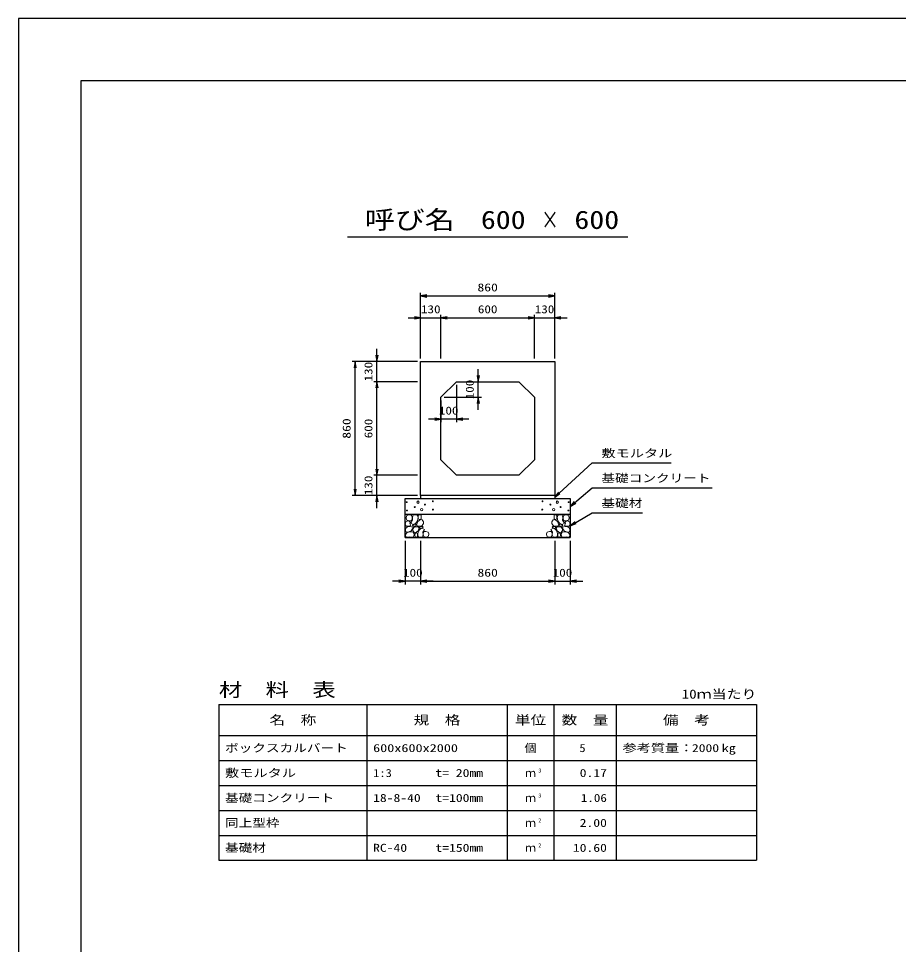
# Model space of a CAD drawing. Units: millimetres at full size. Extents: x 0 to 16820, y 0 to 11880.
# Drawn here: x 0 to 5646, y 5940 to 11880 of the extents above; entities that cross this region are included whole.
import ezdxf
from ezdxf.enums import TextEntityAlignment as Align

# ---------------------------------------------------------------- set-up
doc = ezdxf.new("R2010")
doc.units = ezdxf.units.MM
for name, color, linetype, lineweight in [('D-DCR-HCHn', 4, 'Continuous', 9), ('D-MTR-FRAM', 7, 'Continuous', 25), ('D-MTR-LINE', 7, 'Continuous', 25), ('D-STR-DIM', 7, 'Continuous', 25), ('D-STR-STRn', 1, 'Continuous', 25), ('D-STR-TXT', 7, 'Continuous', 25), ('D-TTL', 2, 'Continuous', 25), ('D-TTL-TXT', 7, 'Continuous', 25)]:
    doc.layers.add(name, color=color, linetype=linetype, lineweight=lineweight)
doc.layers.add('D-MTR', color=7, linetype='Continuous')
doc.layers.add('D-MTR-TXT', color=7, linetype='Continuous')
doc.styles.add('ＭＳ ゴシック', font='')
doc.styles.get('ＭＳ ゴシック').set_extended_font_data('MS Gothic')

# ---------------------------------------------------------------- blocks, each defined once
blk = doc.blocks.new('open_arrow')
at = {"color": 0, "linetype": 'Continuous', "lineweight": -2}
blk.add_lwpolyline([(7.5, 1.25), (0, 0), (7.5, -1.25)], dxfattribs=at)

msp = doc.modelspace()

# ---------------------------------------------------------------- linework, layer by layer
at = {"layer": 'D-DCR-HCHn'}
for points in [[(2518.399, 8693.696), (2502.796, 8697.163), (2488.928, 8690.228), (2487.194, 8674.626), (2490.661, 8662.491), (2507.997, 8657.29), (2520.132, 8657.29), (2525.333, 8665.958), (2525.333, 8685.028)], [(2532.267, 8695.429), (2527.067, 8679.827), (2528.8, 8662.491), (2516.665, 8643.421), (2532.267, 8634.753), (2549.603, 8643.421), (2560.005, 8657.29), (2563.472, 8679.827), (2560.005, 8691.962), (2549.603, 8697.163)], [(2565.206, 8691.962), (2565.206, 8671.159), (2573.874, 8665.958), (2582.542, 8671.159), (2584.275, 8683.294), (2582.542, 8693.696), (2570.407, 8697.163)], [(3454.794, 8691.962), (3454.794, 8671.159), (3446.126, 8665.958), (3437.458, 8671.159), (3435.725, 8683.294), (3437.458, 8693.696), (3449.593, 8697.163)], [(3487.733, 8695.429), (3492.933, 8679.827), (3491.2, 8662.491), (3503.335, 8643.421), (3487.733, 8634.753), (3470.397, 8643.421), (3459.995, 8657.29), (3456.528, 8679.827), (3459.995, 8691.962), (3470.397, 8697.163)], [(3501.601, 8693.696), (3517.204, 8697.163), (3531.072, 8690.228), (3532.806, 8674.626), (3529.339, 8662.491), (3512.003, 8657.29), (3499.868, 8657.29), (3494.667, 8665.958), (3494.667, 8685.028)], [(2485.46, 8650.356), (2480.26, 8634.753), (2487.194, 8624.352), (2504.53, 8622.618), (2516.366, 8627.699), (2511.464, 8639.954), (2514.932, 8646.889), (2507.997, 8653.823), (2497.596, 8657.29)], [(2518.366, 8592.757), (2531.208, 8612.019), (2529.603, 8616.834), (2511.946, 8621.65), (2495.894, 8620.045), (2484.658, 8610.414), (2483.052, 8599.177), (2484.658, 8587.941), (2497.499, 8584.731)], [(2535.735, 8634.753), (2527.067, 8627.819), (2530.534, 8622.618), (2542.669, 8622.618), (2547.87, 8624.352), (2551.337, 8631.286), (2546.136, 8636.487)], [(2563.311, 8592.757), (2571.337, 8612.019), (2564.916, 8620.045), (2545.654, 8620.045), (2537.628, 8616.834), (2529.603, 8605.598), (2529.603, 8595.967), (2537.628, 8583.125), (2547.259, 8581.52)], [(2561.739, 8653.823), (2553.071, 8633.02), (2560.005, 8624.352), (2580.808, 8624.352), (2589.476, 8627.819), (2598.144, 8639.954), (2598.144, 8650.356), (2589.476, 8664.224), (2579.074, 8665.958)], [(2587.389, 8610.414), (2595.415, 8616.834), (2592.204, 8621.65), (2580.968, 8621.65), (2576.153, 8620.045), (2572.942, 8613.624), (2577.758, 8608.808)], [(3458.261, 8653.823), (3466.929, 8633.02), (3459.995, 8624.352), (3439.192, 8624.352), (3430.524, 8627.819), (3421.856, 8639.954), (3421.856, 8650.356), (3430.524, 8664.224), (3440.926, 8665.958)], [(3432.611, 8610.414), (3424.585, 8616.834), (3427.796, 8621.65), (3439.032, 8621.65), (3443.847, 8620.045), (3447.058, 8613.624), (3442.242, 8608.808)], [(3456.689, 8592.757), (3448.663, 8612.019), (3455.084, 8620.045), (3474.346, 8620.045), (3482.372, 8616.834), (3490.397, 8605.598), (3490.397, 8595.967), (3482.372, 8583.125), (3472.741, 8581.52)], [(3484.265, 8634.753), (3492.933, 8627.819), (3489.466, 8622.618), (3477.331, 8622.618), (3472.13, 8624.352), (3468.663, 8631.286), (3473.864, 8636.487)], [(3501.634, 8592.757), (3488.792, 8612.019), (3490.397, 8616.834), (3508.054, 8621.65), (3524.106, 8620.045), (3535.342, 8610.414), (3536.948, 8599.177), (3535.342, 8587.941), (3522.501, 8584.731)], [(3534.54, 8650.356), (3539.74, 8634.753), (3532.806, 8624.352), (3515.47, 8622.618), (3503.634, 8627.699), (3508.536, 8639.954), (3505.068, 8646.889), (3512.003, 8653.823), (3522.404, 8657.29)], [(2524.787, 8552.627), (2536.023, 8557.443), (2539.234, 8573.494), (2532.813, 8584.731), (2521.577, 8587.941), (2507.13, 8586.336), (2491.078, 8579.915), (2483.052, 8570.284), (2483.052, 8559.048), (2487.868, 8552.627), (2507.13, 8554.232)], [(2560.101, 8557.443), (2560.101, 8576.705), (2552.075, 8581.52), (2544.049, 8576.705), (2542.444, 8565.469), (2544.049, 8555.837), (2555.285, 8552.627)], [(2590.599, 8554.232), (2595.415, 8568.679), (2593.81, 8584.731), (2605.046, 8602.388), (2590.599, 8610.414), (2574.548, 8602.388), (2564.916, 8589.546), (2561.706, 8568.679), (2564.916, 8557.443), (2574.548, 8552.627)], [(2603.441, 8555.837), (2617.887, 8552.627), (2630.729, 8559.048), (2632.334, 8573.494), (2629.124, 8584.731), (2613.072, 8589.546), (2601.836, 8589.546), (2597.02, 8581.52), (2597.02, 8563.863)], [(3416.559, 8555.837), (3402.113, 8552.627), (3389.271, 8559.048), (3387.666, 8573.494), (3390.876, 8584.731), (3406.928, 8589.546), (3418.164, 8589.546), (3422.98, 8581.52), (3422.98, 8563.863)], [(3429.401, 8554.232), (3424.585, 8568.679), (3426.19, 8584.731), (3414.954, 8602.388), (3429.401, 8610.414), (3445.452, 8602.388), (3455.084, 8589.546), (3458.294, 8568.679), (3455.084, 8557.443), (3445.452, 8552.627)], [(3459.899, 8557.443), (3459.899, 8576.705), (3467.925, 8581.52), (3475.951, 8576.705), (3477.556, 8565.469), (3475.951, 8555.837), (3464.715, 8552.627)], [(3495.213, 8552.627), (3483.977, 8557.443), (3480.766, 8573.494), (3487.187, 8584.731), (3498.423, 8587.941), (3512.87, 8586.336), (3528.922, 8579.915), (3536.948, 8570.284), (3536.948, 8559.048), (3532.132, 8552.627), (3512.87, 8554.232)]]:
    msp.add_lwpolyline(points, close=True, dxfattribs=at)
for centre, radius in [((2490.727, 8777.43), 3), ((2542.292, 8745.761), 3), ((2563.336, 8777.43), 7.5), ((2586.664, 8729.97), 7.5), ((2607.708, 8761.639), 3), ((2658.131, 8783.481), 3), ((2659.273, 8729.97), 3), ((3360.727, 8729.97), 3), ((3361.869, 8783.481), 3), ((3412.292, 8761.639), 3), ((3433.336, 8729.97), 7.5), ((3456.664, 8777.43), 7.5), ((3477.708, 8745.761), 3), ((3529.273, 8777.43), 3), ((2491.869, 8723.919), 3), ((3528.131, 8723.919), 3)]:
    msp.add_circle(centre, radius, dxfattribs=at)
at = {"layer": 'D-MTR-FRAM'}
for p, q in [((1285, 7480), (4735, 7480)), ((1285, 7480), (1285, 6480)), ((4735, 7480), (4735, 6480)), ((1285, 6480), (4735, 6480))]:
    msp.add_line(p, q, dxfattribs=at)
at = {"layer": 'D-MTR-LINE'}
for p, q in [((2235, 7480), (2235, 6480)), ((3135, 7480), (3135, 6480)), ((3435, 7480), (3435, 6480)), ((3835, 7480), (3835, 6480)), ((1285, 7280), (4735, 7280)), ((1285, 7120), (4735, 7120)), ((1285, 6960), (4735, 6960)), ((1285, 6800), (4735, 6800)), ((1285, 6640), (4735, 6640))]:
    msp.add_line(p, q, dxfattribs=at)
at = {"layer": 'D-STR-DIM'}
for p, q in [((2580, 9700), (2580, 10120)), ((2580, 10100), (3440, 10100)), ((3440, 9700), (3440, 10120)), ((2580, 9700), (2580, 9980)), ((2710, 9700), (2710, 9980)), ((2710, 9700), (2710, 9980)), ((3310, 9700), (3310, 9980)), ((3310, 9700), (3310, 9980)), ((3440, 9700), (3440, 9980)), ((2500, 9960), (2790, 9960)), ((2710, 9960), (3310, 9960)), ((3230, 9960), (3520, 9960)), ((2300, 9470), (2300, 9760)), ((2560, 9680), (2140, 9680)), ((2160, 8820), (2160, 9680)), ((2560, 9680), (2280, 9680)), ((2950, 9370), (2950, 9630)), ((2560, 9550), (2280, 9550)), ((2560, 9550), (2280, 9550)), ((2300, 8950), (2300, 9550)), ((2810, 9530), (2810, 9290)), ((2830, 9550), (2970, 9550)), ((2730, 9450), (2970, 9450)), ((2710, 9430), (2710, 9290)), ((2890, 9310), (2630, 9310)), ((2300, 8740), (2300, 9030)), ((2560, 8950), (2280, 8950)), ((2560, 8950), (2280, 8950)), ((2560, 8820), (2140, 8820)), ((2560, 8820), (2280, 8820)), ((2480, 8530), (2480, 8250)), ((2580, 8530), (2580, 8250)), ((2580, 8530), (2580, 8250)), ((3440, 8530), (3440, 8250)), ((3440, 8530), (3440, 8250)), ((3540, 8530), (3540, 8250)), ((2660, 8270), (2400, 8270)), ((2580, 8270), (3440, 8270)), ((3360, 8270), (3620, 8270))]:
    msp.add_line(p, q, dxfattribs=at)
at = {"layer": 'D-STR-STRn'}
for p, q in [((2580, 9680), (3440, 9680)), ((2580, 8820), (2580, 9680)), ((3440, 9680), (3440, 8820)), ((2710, 9450), (2810, 9550)), ((2810, 9550), (3210, 9550)), ((3210, 9550), (3310, 9450)), ((2710, 9050), (2710, 9450)), ((3310, 9450), (3310, 9050)), ((2810, 8950), (2710, 9050)), ((3310, 9050), (3210, 8950)), ((3210, 8950), (2810, 8950)), ((2480, 8550), (2480, 8800)), ((2480, 8800), (3540, 8800)), ((3440, 8820), (2580, 8820)), ((2580, 8820), (2580, 8800)), ((3440, 8820), (3440, 8800)), ((3540, 8800), (3540, 8550)), ((2480, 8700), (3540, 8700)), ((2480, 8550), (3540, 8550))]:
    msp.add_line(p, q, dxfattribs=at)
at = {"layer": 'D-STR-TXT'}
for points in [[(3440, 8810), (3680, 9030), (3720, 9030), (4186.65, 9030)], [(3540, 8750), (3680, 8870), (3720, 8870), (4450.305, 8870)], [(3540, 8625), (3680, 8710), (3720, 8710), (4002.944, 8710)]]:
    msp.add_lwpolyline(points, dxfattribs=at)
at = {"layer": 'D-TTL'}
for points in [[(0, 0), (16820, 0), (16820, 11880), (0, 11880)], [(400, 400), (16420, 400), (16420, 11480), (400, 11480)]]:
    msp.add_lwpolyline(points, close=True, dxfattribs=at)
at = {"layer": 'D-TTL-TXT'}
msp.add_line((2110, 10480), (3910, 10480), dxfattribs=at)

# ---------------------------------------------------------------- block references
at = {"layer": 'D-STR-DIM', "xscale": 5.33, "yscale": 5.33}
for p in [(2580, 10100), (2710, 9960), (2710, 9960), (3440, 9960), (2810, 9310), (2580, 8270), (2580, 8270), (3540, 8270)]:
    msp.add_blockref('open_arrow', p, dxfattribs=at)
for p, rotation in [((3440, 10100), 180), ((2580, 9960), 180), ((3310, 9960), 180), ((3310, 9960), 180), ((2300, 9680), 90), ((2160, 9680), 270), ((2950, 9550), 90), ((2300, 9550), 270), ((2300, 9550), 270), ((2950, 9450), 270), ((2710, 9310), 180), ((2300, 8950), 90), ((2300, 8950), 90), ((2160, 8820), 90), ((2300, 8820), 270), ((2480, 8270), 180), ((3440, 8270), 180), ((3440, 8270), 180)]:
    msp.add_blockref('open_arrow', p, dxfattribs=dict(at, rotation=rotation))
at = {"layer": 'D-STR-TXT', "xscale": 5.33, "yscale": 5.33}
for p, rotation in [((3440, 8810), 42.5), ((3540, 8750), 40.6), ((3540, 8625), 31.3)]:
    msp.add_blockref('open_arrow', p, dxfattribs=dict(at, rotation=rotation))

# ---------------------------------------------------------------- texts
at = {"layer": 'D-MTR', "style": 'ＭＳ ゴシック', "width": 1.25}
msp.add_text('材\u3000料\u3000表', height=87.98, dxfattribs=at).set_placement((1285, 7504), align=Align.BOTTOM_LEFT)
at = {"layer": 'D-MTR', "style": 'ＭＳ ゴシック', "width": 1.2}
msp.add_text('10ｍ当たり', height=58.65, dxfattribs=at).set_placement((4735, 7499.333), align=Align.BOTTOM_RIGHT)
at = {"layer": 'D-MTR-TXT', "style": 'ＭＳ ゴシック'}
for s, height, width, p in [('名\u3000称', 58.65, 1.25, (1760, 7380)), ('規\u3000格', 58.65, 1.25, (2685, 7380)), ('単位', 58.65, 1.25, (3285, 7380)), ('数\u3000量', 58.65, 1.25, (3635, 7380)), ('備\u3000考', 58.65, 1.25, (4285, 7380)), ('個', 51.32, 1.1, (3285, 7200))]:
    msp.add_text(s, height=height, dxfattribs=dict(at, width=width)).set_placement(p, align=Align.MIDDLE_CENTER)
for s, width, p in [('ボックスカルバート', 1.25, (1325, 7200)), ('600x600x2000', 1.3, (2275, 7200)), ('参考質量：    kg', 1.3, (3875, 7200)), ('敷モルタル', 1.3, (1325, 7040)), ('1:3', 1.15, (2275, 7040)), ('t= 20mm', 1.25, (2675, 7040)), ('基礎コンクリート', 1.25, (1325, 6880)), ('18-8-40', 1.25, (2275, 6880)), ('t=100mm', 1.25, (2675, 6880)), ('同上型枠', 1.25, (1325, 6720)), ('基礎材', 1.25, (1325, 6560)), ('RC-40', 1.25, (2275, 6560)), ('t=150mm', 1.25, (2675, 6560))]:
    msp.add_text(s, height=51.32, dxfattribs=dict(at, width=width)).set_placement(p, align=Align.MIDDLE_LEFT)
for s, width, p in [('5', 1.15, (3638.553, 7200)), ('2000', 1.25, (4495, 7200)), ('0.17', 1.25, (3775, 7040)), ('1.06', 1.2, (3775, 6880)), ('2.00', 1.25, (3775, 6720)), ('10.60', 1.25, (3775, 6560))]:
    msp.add_text(s, height=51.32, dxfattribs=dict(at, width=width)).set_placement(p, align=Align.MIDDLE_RIGHT)
for p in [(3285, 7040), (3285, 6880), (3285, 6720), (3285, 6560)]:
    msp.add_text('ｍ', height=51.32, dxfattribs=at).set_placement(p, align=Align.MIDDLE_CENTER)
at = {"layer": 'D-MTR-TXT', "style": 'ＭＳ ゴシック', "width": 1.15}
for s, p in [('3', (3335, 7035.333)), ('3', (3335, 6875.333)), ('2', (3335, 6715.333)), ('2', (3335, 6555.333))]:
    msp.add_text(s, height=25.66, dxfattribs=at).set_placement(p, align=Align.BOTTOM_LEFT)
at = {"layer": 'D-STR-DIM', "style": 'ＭＳ ゴシック'}
for s, width, p in [('860', 1.25, (3010, 10155)), ('130', 1.2, (2645, 10015)), ('600', 1.2, (3010, 10015)), ('130', 1.2, (3375, 10015)), ('100', 1.2, (2760, 9365)), ('100', 1.2, (2530, 8325)), ('860', 1.25, (3010, 8325)), ('100', 1.2, (3490, 8325))]:
    msp.add_text(s, height=51.32, dxfattribs=dict(at, width=width)).set_placement(p, align=Align.MIDDLE_CENTER)
for s, width, p in [('130', 1.2, (2245, 9615)), ('100', 1.2, (2895, 9500)), ('860', 1.25, (2105, 9250)), ('600', 1.2, (2245, 9250)), ('130', 1.2, (2245, 8885))]:
    msp.add_text(s, height=51.32, rotation=90, dxfattribs=dict(at, width=width)).set_placement(p, align=Align.MIDDLE_CENTER)
at = {"layer": 'D-STR-TXT', "style": 'ＭＳ ゴシック'}
for s, width, p in [('敷モルタル', 1.3, (3740, 9050)), ('基礎コンクリート', 1.25, (3740, 8890)), ('基礎材', 1.25, (3740, 8730))]:
    msp.add_text(s, height=51.32, dxfattribs=dict(at, width=width)).set_placement(p, align=Align.BOTTOM_LEFT)
at = {"layer": 'D-TTL-TXT', "style": 'ＭＳ ゴシック'}
for s, width, p in [('呼び名', 1.2, (2510, 10495)), ('600', 1.2, (3110, 10495)), ('×', 0.7, (3410, 10495)), ('600', 1.2, (3710, 10495))]:
    msp.add_text(s, height=117.3, dxfattribs=dict(at, width=width)).set_placement(p, align=Align.BOTTOM_CENTER)

doc.saveas('drawing.dxf')
